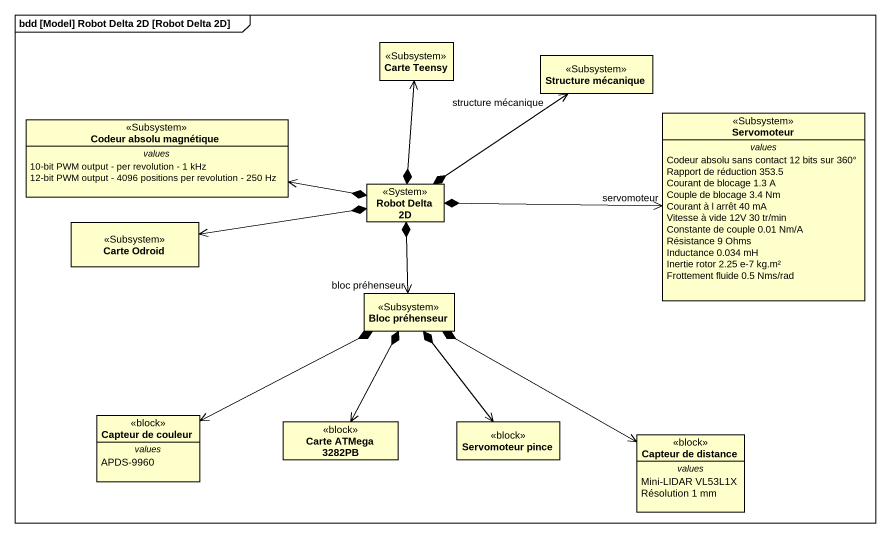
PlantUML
@startuml
mainframe bdd [Model] Robot Delta 2D [Robot Delta 2D]
hide circle
hide empty members
class "Carte Teensy" as Carte_Teensy <<Subsystem>>
class "Structure mécanique" as Structure_mécanique <<Subsystem>>
class "Codeur absolu magnétique" as Codeur_absolu_magnétique <<Subsystem>> {
  -- values --
  10-bit PWM output - per revolution - 1 kHz
  12-bit PWM output - 4096 positions per revolution - 250 Hz
}
class Servomoteur <<Subsystem>> {
  -- values --
  Codeur absolu sans contact 12 bits sur 360°
  Rapport de réduction 353.5
  Courant de blocage 1.3 A
  Couple de blocage 3.4 Nm
  Courant à l arrêt 40 mA
  Vitesse à vide 12V 30 tr/min
  Constante de couple 0.01 Nm/A
  Résistance 9 Ohms
  Inductance 0.034 mH
  Inertie rotor 2.25 e-7 kg.m²
  Frottement fluide 0.5 Nms/rad
}
class "Robot Delta 2D" as Robot_Delta_2D <<System>>
class "Carte Odroid" as Carte_Odroid <<Subsystem>>
class "Bloc préhenseur" as Bloc_préhenseur <<Subsystem>>
class "Capteur de couleur" as Capteur_de_couleur <<block>> {
  -- values --
  APDS-9960
}
class "Carte ATMega 3282PB" as Carte_ATMega_3282PB <<block>>
class "Servomoteur pince" as Servomoteur_pince <<block>>
class "Capteur de distance" as Capteur_de_distance <<block>> {
  -- values --
  Mini-LIDAR VL53L1X
  Résolution 1 mm
}
Robot_Delta_2D *-up-> Carte_Teensy
Robot_Delta_2D *-up-> "structure mécanique" Structure_mécanique
Robot_Delta_2D *-left-> Codeur_absolu_magnétique
Robot_Delta_2D *-right-> "servomoteur" Servomoteur
Robot_Delta_2D *-left-> Carte_Odroid
Robot_Delta_2D *--> "bloc préhenseur" Bloc_préhenseur
Bloc_préhenseur *-left-> Capteur_de_couleur
Bloc_préhenseur *--> Carte_ATMega_3282PB
Bloc_préhenseur *--> Servomoteur_pince
Bloc_préhenseur *-right-> Capteur_de_distance
@enduml
